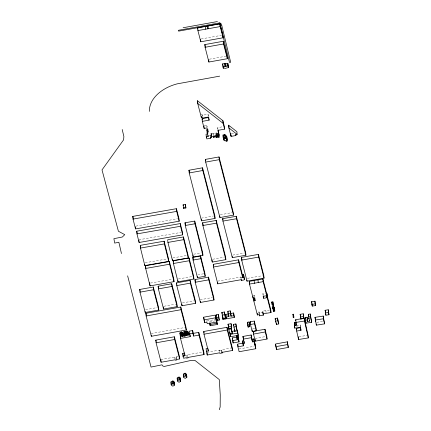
<?xml version="1.0" encoding="UTF-8"?>
<svg xmlns="http://www.w3.org/2000/svg" width="431" height="431" viewBox="0 0 431 431"><rect width="100%" height="100%" fill="white"/><g stroke="black" fill="none" stroke-linecap="round" stroke-linejoin="round"><path stroke-width="0.32" stroke-dasharray="2.15 1.62" d="M209.304 59.209L225.785 56.245M211.265 136.099L211.179 133.373L211.519 136.077M211.319 133.917L216.572 132.974L213.006 133.766L213.259 136.465M217.186 135.76L217.197 133.012L217.418 133.885L213.232 134.634L213.006 133.766M210.56 137.516L210.306 134.817L211.265 134.644L211.012 133.4M209.186 135.749L210.49 135.517L210.306 134.817M231.415 133.588L233.839 133.152M182.394 302.945L194.036 300.849M200.156 299.75L212.445 297.541M252.83 295.429L254.128 295.197L254.613 297.088M151.109 333.583L184.689 327.549M255.071 338.459L265.507 336.579M187.981 357.87L187.625 354.767L203.782 351.863M175.148 359.675L174.948 357.514L176.468 357.245L176.349 356.787L179.382 356.243M221.927 352.386L221.674 349.686L232.271 347.769M201.196 38.968L221.545 35.315M201.061 114.738L202.047 114.56L202.441 117.571M208.523 116.219L208.049 114.371L202.22 115.222M203.906 125.723L206.772 125.211L207.23 126.989M217.757 129.284L217.607 127.668L223.129 126.671M201.245 218.156L213.539 215.958M220.311 214.746L231.953 212.661M232.74 255.098L244.388 253.013M212.666 259.263L224.314 257.178M163.979 306.252L175.622 304.162M145.619 309.663L157.25 307.572M263.055 295.262L262.905 293.64L265.286 293.215M226.895 315.988L228.856 315.637M229.507 315.519L232.778 314.937M216.367 319.349L207.02 321.025L206.659 319.619M262.91 313.865L262.662 311.166L270.781 309.835M263.007 314.242L262.953 311.505L263.19 312.427L259.16 313.138L259.047 311.931L257.135 312.27M209.611 321.86L216.728 320.589M206.993 352.326L219.379 350.107L219.724 352.838M219.524 350.678L221.825 350.268L221.674 349.686M238.893 349.018L254.263 346.265M135.932 226.103L177.604 218.738M193.6 254.225L201.374 252.857M150.457 283.075L172.486 279.191M217.526 281.152L240.902 277.004L241.236 279.358M241.091 277.736L243.036 277.392M247.421 278.345L262.474 275.678M252.593 328.702L254.893 328.293M160.855 359.551L174.841 357.078L174.948 357.514M217.31 133.465L217.655 133.405M138.857 239.787L181.122 232.384M172.912 257.91L186.752 255.486M145.225 262.748L167.19 258.912M197.824 274.795L203.658 273.777M178.396 278.97L192.318 276.535M300.59 327.086L300.078 324.834L296.937 325.351L297.088 326.967M298.958 336.703L307.411 335.334M316.731 322.34L323.051 321.354M216.933 133.06L217.149 135.614M262.905 293.64L263.411 295.601M262.662 311.166L262.759 311.543M217.607 127.668L218.081 129.499M187.625 354.767L187.733 355.171L186.224 355.44L186.122 355.031L186.321 357.191M216.26 134.095L216.464 134.957M300.078 324.834L300.326 327.533M296.894 325.486L297.045 327.102M265.862 310.595L266.142 313.407M262.953 311.505L263.201 314.204M259.047 311.931L259.36 314.889M258.918 312.222L259.166 314.921M254.128 295.197L254.328 297.358M240.902 277.004L241.101 279.164M217.197 133.012L217.445 135.711M216.572 132.974L216.863 135.819M211.179 133.373L211.427 136.072M210.98 133.281L211.163 135.991M210.49 135.517L210.587 136.595M208.049 114.371L208.297 117.07M206.772 125.211L206.972 127.371M202.047 114.56L202.392 117.383M221.825 350.268L221.976 351.885M219.379 350.107L219.524 351.728M206.761 320.702L206.858 321.779M176.468 357.245L176.715 359.944M176.349 356.787L176.597 359.486M174.841 357.078L174.986 358.7"/><path stroke-width="0.65" d="M227.083 141.088L226.986 140.738L225.995 140.921L226.086 141.271L227.083 141.088L226.765 136.638L226.156 135.889L224.982 135.684M227.013 139.337L226.975 139.795C223.732 143.437 222.337 136.363 226.814 138.911L227.013 139.337L226.765 136.638M182.523 333.346C183.164 331.444 178.827 332.145 180.363 333.799M149.309 111.403C149.25 99.895 158.964 91.334 168.64 86.895A40.562 29.518 -5.3 0 1 177.206 83.846L219.691 76.147M182.83 335.884L182.593 335.173L181.553 334.871L180.627 335.21L180.271 335.986L181.376 336.735L182.701 336.169L182.518 332.694M174.291 382.098L174.469 385.179L173.117 386.074L172.545 386.063L171.242 384.953L170.994 382.254L171.075 381.839L173.003 380.988L174.291 382.098L174.469 385.179M180.46 378.181L180.632 381.263L179.28 382.157L178.714 382.146L177.41 381.036L177.157 378.337L177.243 377.922L179.172 377.071L180.46 378.181L180.632 381.263M186.618 374.302L186.795 377.384L185.443 378.278L184.872 378.267L183.568 377.157L183.315 374.458L183.401 374.049L185.33 373.192L186.618 374.302L186.795 377.384M171.242 384.953L171.075 381.839M177.41 381.036L177.243 377.922M183.568 377.157L183.401 374.049M188.234 334.973C188.379 332.452 183.827 334.962 186.655 335.717C190.723 335.997 186.639 328.083 185.535 332.527M294.529 325.324L294.427 322.938L296.269 322.393M294.68 325.637L294.723 328.093L300.326 327.533L300.967 330.351L296.663 331.046L298.559 339.504L308.31 337.931L308.057 335.232L304.259 318.32L295.671 319.716L296.523 325.093L294.68 325.637L294.427 322.938M182.739 336.11L182.421 332.554M185.545 331.822L185.896 335.361M226.728 137.096L226.609 138.545M185.648 331.671L186.009 335.463M243.628 274.606L244.42 279.45L243.93 279.978L241.338 280.436L241.15 279.703L217.774 283.851L213.507 267.026L213.259 264.327L238.596 259.828L242.405 274.822L242.653 277.521L243.876 277.305L243.628 274.606L242.405 274.822M186.003 334.262L185.815 331.509M187.711 332.662L187.954 331.698M180.594 335.232L180.406 332.484M180.659 335.183L180.476 332.436M185.847 331.482L186.095 334.181M186.127 334.16L186.02 331.374M177.491 380.621L179.42 379.77L180.708 380.88M183.649 376.748L185.578 375.891L186.865 377.001M171.328 384.538L173.257 383.687L174.544 384.797M180.869 335.054L180.659 332.333M186.057 331.353L186.273 334.073M186.311 334.052L186.138 331.32M180.988 335L180.821 332.269M186.257 331.272L186.429 334.003M181.068 334.968L180.901 332.242M181.198 334.925L180.993 332.215M276.551 324.419L278.76 323.907L278.507 321.208L277.375 318.051L275.161 318.563L275.414 321.262L276.551 324.419L276.4 322.797M275.414 321.262L277.623 320.75L277.375 318.051M220.198 24.982L222.854 35.078L223.107 37.777L200.792 41.78L197.899 30.563L197.651 27.864L219.912 23.894L220.446 27.681L223.107 37.777M186.725 333.912L186.558 331.197M233.645 312.976L233.898 315.675L230.752 316.246L231.07 315.891L230.817 313.192L230.219 310.886L227.859 311.311L228.107 314.01L228.694 316.316L229.157 316.537L226.049 317.097L226.49 318.8L234.335 317.399L233.645 312.976L230.504 313.547M197.899 30.563L220.166 26.593L219.912 23.894M230.892 135.695L231.064 136.395L235.902 135.523L235.676 134.677L237.152 134.418L236.905 131.719L228.597 125.173L228.845 127.872L230.854 135.7L230.693 133.535M215.408 315.648L216.524 315.438L216.362 314.813L218.258 314.479L218.986 317.388L219.239 320.088L217.364 320.422L216.874 318.525L215.759 318.724L216.615 322.049L207.268 323.724L206.912 322.318L204.58 322.738L203.599 317.216L215.274 315.115L215.656 318.347L216.777 318.137L216.674 317.06M293.279 317.502L292.897 314.312L293.479 314.204L293.608 314.695L293.856 317.394L293.279 317.502L293.15 317.011L293.726 316.904L293.479 314.204M293.608 314.695L293.026 314.802L292.897 314.312M224.896 134.591L225.365 138.006L223.393 138.351L223.21 137.629L222.956 134.93L224.896 134.591L225.144 137.29L223.21 137.629M225.144 137.29L224.934 134.585M184.425 331.66L183.18 331.886L183.434 334.585L183.886 336.315L185.125 336.088L184.425 331.66L185.125 336.088M183.434 334.585L184.673 334.359M183.116 27.74L217.434 21.55M204.838 44.582L223.296 41.268L227.105 56.008L227.352 58.708L208.895 62.026L205.091 47.281L204.838 44.582L205.339 46.505M205.091 47.281L223.549 43.967L223.296 41.268M224.934 63.734L227.875 63.459L228.478 67.548L225.052 68.421L224.449 68.023L223.263 68.238L222.595 63.917L224.804 63.524L225.187 66.433L227.73 65.975L228.123 66.158L228.478 67.548M210.737 138.216L210.56 137.516L211.513 137.344L211.163 135.991L211.567 136.616L216.825 135.673L213.259 136.465L213.485 137.333L217.671 136.584L217.149 135.614L219.12 135.264L217.854 130.367L224.61 129.149L224.357 126.45L222.865 120.658L197.441 100.741L197.694 103.44L201.315 117.437L202.295 117.259L202.489 118.116L208.297 117.07L209.089 120.147L202.333 121.359L204.154 128.422L207.02 127.91L208.087 132.053L207.079 132.236L208.178 136.492L206.298 136.832L206.837 138.917L210.737 138.216L210.64 137.133M197.694 103.44L223.118 123.358L224.61 129.149M202.333 121.359L202.085 118.66L208.841 117.447M207.925 133.793L206.05 134.133L206.298 136.832M176.532 282.887L190.114 280.441L195.329 300.617L195.577 303.316L181.995 305.762L176.785 285.586L176.532 282.887L176.872 284.185M176.785 285.586L190.367 283.14L190.114 280.441M200.404 302.449L213.986 300.008L213.738 297.309L208.534 277.133L194.952 279.574L195.205 282.273L200.404 302.449L200.302 301.371M145.877 313.272L180.767 307.007L186.003 327.312L186.257 330.011L151.362 336.282L146.125 315.971L145.877 313.272L146.368 315.18M146.125 315.971L181.015 309.706L180.767 307.007M266.778 297.067L266.627 296.361L267.209 296.269L267.365 296.975L266.778 297.067L266.477 292.999L262.888 278.959L249.242 281.395L249.49 284.094L253.083 298.128L254.382 297.896L255.098 300.698L253.794 300.93L257.382 314.969L259.295 314.63L259.408 315.837L263.438 315.126L263.287 313.504M262.888 278.959L263.142 281.658L266.73 295.698L263.152 296.339L263.664 298.3L267.215 297.665L267.01 295.504M226.049 317.097L225.796 314.398L228.285 313.951M228.107 314.01L230.472 313.585L230.219 310.886M203.847 319.915L215.522 317.814L215.274 315.115M193.33 333.362L192.609 330.561L189.214 331.17L190.19 336.67L180.508 338.41L184.985 355.753L183.003 356.114L183.547 358.242L186.37 357.73L186.472 358.139L187.981 357.87L187.878 357.466L204.035 354.562L203.782 351.863L198.756 332.387L193.33 333.362L193.578 336.061L199.009 335.086L198.756 332.387M189.468 333.869L192.856 333.26L192.609 330.561M182.841 335.248L186.068 334.666M188.002 334.321L189.942 333.971M253.239 331.385L264.99 329.268L266.811 336.342L267.064 339.041L255.319 341.158L253.493 334.084L253.239 331.385L253.573 332.673M236.614 335.533L237.783 335.323L238.391 339.423L237.233 339.628L236.614 335.533L236.861 336.466M253.493 334.084L265.243 331.967L264.99 329.268M236.867 338.233L238.031 338.023L237.783 335.323M255.793 348.738L254.656 342.521L255.793 348.738L239.14 351.718L237.88 346.804L243.316 345.829L242.513 340.932L243.499 340.754M236.867 337.101L232.261 337.926L233.117 342.936L239.033 341.869L238.181 336.864L239.033 341.869M242.766 343.631L244.242 343.367L244.043 341.207M206.298 351.362L208.308 351.001L203.982 334.192L203.734 331.493L227.018 327.318L232.271 347.769L232.519 350.468L221.927 352.386L222.078 352.967L219.778 353.377L219.627 352.806L207.246 355.025L206.05 348.663L208.06 348.302M222.849 66.616L225.187 66.433M205.442 159.378L219.023 156.949L233.246 212.429L233.5 215.128L219.918 217.558L205.695 162.078L205.442 159.378L205.776 160.666M205.695 162.078L219.277 159.648L219.023 156.949M188.967 170.24L202.548 167.81L214.832 215.726L215.08 218.425L201.492 220.855L189.214 172.939L188.967 170.24L189.462 172.179M189.214 172.939L202.802 170.509L202.548 167.81M222.703 218.641L236.307 216.292L245.681 252.781L245.907 255.227L232.32 257.657L222.929 221.087L222.703 218.641L223.032 219.923M202.629 222.805L216.238 220.456L225.607 256.946L225.855 259.645L212.273 262.075L202.877 225.505L202.629 222.805L203.287 225.37M222.929 221.087L236.533 218.738L245.907 255.227M202.877 225.505L216.486 223.156L225.855 259.645M139.741 289.465L153.307 287.03L158.543 307.341L158.791 310.04L145.22 312.475L139.989 292.164L139.741 289.465L140.231 291.367M158.134 286.189L171.716 283.749L176.915 303.93L177.168 306.63L163.581 309.065L158.387 288.889L158.134 286.189L158.468 287.493M139.989 292.164L153.56 289.729L153.307 287.03M158.387 288.889L171.969 286.448L171.716 283.749M195.205 282.273L208.787 279.832L208.534 277.133M263.142 281.658L249.49 284.094M253.794 300.93L253.547 298.23L254.845 297.999L255.098 300.698M221.857 312.464L224.47 311.996L225.564 317.986L222.951 318.455L221.857 312.464L222.137 313.563M222.105 315.163L224.723 314.695L224.47 311.996M272.942 308.601L274.111 308.391L272.877 301.84L271.713 302.045L272.942 308.601L272.791 306.98M222.482 315.875L222.946 319.436L225.435 318.994L225.181 316.295M266.961 294.966L270.781 309.835L271.029 312.534L262.91 313.865L263.438 315.126M209.859 324.559L216.976 323.288L217.299 324.468L210.183 325.739L209.708 322.943M155.833 340.107L174.383 336.789L179.382 356.243L179.635 358.942L176.597 359.486L176.715 359.944L175.201 360.214L175.088 359.777L161.102 362.25L156.087 342.807L155.833 340.107L156.167 341.406M231.221 327.506L232.298 333.416L229.949 333.836L228.802 329.343L231.145 328.923L231.043 327.846M156.087 342.807L174.63 339.488L174.383 336.789M203.982 334.192L227.272 330.017L227.018 327.318M244.242 343.367L242.912 336.449L251.128 334.979L252.453 341.88L253.994 341.627L254.926 345.22L254.656 342.521M232.514 340.625L238.429 339.563M243.159 339.149L251.375 337.678L251.128 334.979M183.003 356.114L182.749 353.415L184.732 353.054M243.068 343.13L237.632 344.105L237.88 346.804M287.315 341.858L275.56 343.96L275.808 346.659L276.546 349.541L288.296 347.44L287.315 341.858L288.296 347.44M275.808 346.659L287.569 344.558M216.507 136.794L216.718 137.656L219.061 137.241L218.813 134.542M132.791 216.394L176.451 208.685L178.93 218.506L179.177 221.205L135.523 228.92L133.039 219.093L132.791 216.394L133.411 218.851M133.039 219.093L176.699 211.384L176.451 208.685M185.018 222.789L194.731 221.076L202.672 252.625L202.92 255.33L193.207 257.043L185.265 225.488L185.018 222.789L185.502 224.718M185.265 225.488L194.984 223.775L194.731 221.076M145.414 265.749L169.383 261.515L173.779 278.959L174.032 281.658L150.058 285.893L145.662 268.448L145.414 265.749L145.888 267.64M145.662 268.448L169.636 264.214L169.383 261.515M241.425 257.415L258.438 254.392L263.783 275.441L264.031 278.14L247.017 281.163L241.678 260.114L241.425 257.415L242.077 259.968M241.678 260.114L258.686 257.091L258.438 254.392M213.507 267.026L238.844 262.527L238.596 259.828M271.966 304.744L273.125 304.539L272.877 301.84M222.73 318.574L225.214 318.132L225.435 318.994M273.443 311.371L272.947 307.68L273.443 311.371L274.8 311.128L274.305 307.448L274.8 311.128M228.08 324.209L231.038 323.686L231.474 325.405L231.722 328.104L228.764 328.627L228.08 324.209L228.764 328.627M247.356 322.28L249.075 321.973L249.802 326.569L248.159 327.151L247.356 322.28L247.631 323.363M250.233 321.779L254.263 321.063L256.046 328.088L256.294 330.787L252.264 331.504L250.481 324.478L250.233 321.779L250.556 323.056M228.333 326.908L231.291 326.386L231.038 323.686M247.609 324.979L249.323 324.672L249.075 321.973M250.481 324.478L254.511 323.762L254.263 321.063M218.641 134.881L218.738 135.959L217.563 136.164L217.461 135.086M183.121 204.844L185.449 204.439L185.912 207.979L183.579 208.388L183.121 204.844L183.331 205.689M183.369 207.543L185.696 207.139L185.449 204.439M136.713 231.199L180.298 223.565L182.448 232.153L182.696 234.852L139.105 242.486L136.966 233.898L136.713 231.199L137.327 233.656M136.966 233.898L180.546 226.264L180.298 223.565M183.493 236.942L167.681 239.722L167.928 242.421L172.508 260.728L188.32 257.953L188.072 255.254L183.493 236.942L183.746 239.641L188.32 257.953M164.136 241.198L140.231 245.374L140.484 248.073L144.827 265.561L168.731 261.385L168.478 258.686L164.136 241.198L164.389 243.898L168.731 261.385M167.928 242.421L183.746 239.641M140.484 248.073L164.389 243.898M173.176 260.798L189.08 258.013L193.643 276.303L193.891 279.002L177.987 281.788L173.424 263.497L173.176 260.798L173.499 262.102M173.424 263.497L189.333 260.712L189.08 258.013M197.43 277.607L205.204 276.249L204.951 273.55L200.604 256.009L192.829 257.361L193.077 260.06L197.43 277.607L197.328 276.53M216.777 318.137L216.61 317.512L218.506 317.178L218.258 314.479M225.117 135.307L223.139 135.652L223.393 138.351M193.077 260.06L200.851 258.708L200.604 256.009M231.684 331.407L235.515 330.739M230.014 334.44L237.68 333.104L237.433 330.405L238.235 335.34L230.569 336.676L229.798 332.22M273.195 310.379L274.552 310.148M234.782 331.299L237.158 330.889L235.886 323.956L233.505 324.36L234.782 331.299L234.583 329.139M233.758 327.059L236.134 326.655L235.886 323.956M252.205 339.181L253.74 338.928L254.678 342.521M181.332 334.898L181.171 332.182M249.549 323.87L249.732 326.579M300.154 314.312L303.262 313.811L303.957 318.482L300.843 318.988L300.154 314.312L300.596 316.289M300.402 317.011L303.51 316.51L303.262 313.811M295.919 322.415L304.512 321.02L304.259 318.32M296.663 331.046L296.415 328.347L300.719 327.652M325.136 310.277L328.255 309.776L328.988 314.732L325.874 315.223L325.136 310.277L325.62 312.523M325.389 312.976L328.503 312.475L328.255 309.776M311.618 301.711L314.937 301.188L315.551 305.568L312.233 306.096L311.618 301.711L311.861 302.837M311.866 304.41L315.19 303.887L314.937 301.188M315.013 317.351L323.202 316.068L324.565 323.853L316.349 325.141L315.013 317.351L315.25 318.466M315.26 320.05L323.449 318.768L323.202 316.068M266.374 293.662L266.961 293.57L267.457 298.494L271.029 312.534M309.361 320.125L309.458 321.203L307.653 321.483L307.405 318.784L309.21 318.504M307.405 318.784L307.077 317.211L305.126 317.507L305.999 323.175L311.672 322.302L310.25 314.01L308.321 314.307L309.458 321.203M308.574 317.006L310.503 316.71L310.25 314.01M305.38 320.206L307.325 319.91L307.077 317.211M186.855 333.89L186.693 331.18M181.467 334.876L181.214 332.177M181.602 334.871L181.306 332.172M187.124 333.874L186.828 331.175M181.737 334.871L181.489 332.172M186.919 331.175L187.216 333.88M181.871 334.882L181.575 332.177M187.14 331.202L187.474 333.917M187.388 333.901L187.097 331.197M182.087 334.925L181.753 332.204M219.788 409.45L219.39 409.337L220.16 406.966L220.252 394.904L219.277 379.576L194.844 360.338L191.272 360.364L164.254 366.452L162.907 366.059L162.002 364.825L151.033 367.072L127.63 275.845M182.211 334.962L181.957 332.263M187.539 331.331L187.889 334.09M187.609 331.369L187.986 334.154M228.845 127.872L237.152 134.418M187.738 331.455L188.04 334.203M187.819 331.531L188.207 335.038M277.623 320.75L278.76 323.907M275.161 318.563L275.619 319.824M226.738 138.039L226.835 138.389M293.726 316.904L293.856 317.394M220.166 26.593L220.446 27.681M267.215 297.665L267.457 298.494L266.961 293.57M225.796 314.398L226.092 315.535M230.472 313.585L231.07 315.891M232.261 337.926L232.562 339.078M122.205 129.521L123.875 136.498L123.611 139.816L102.012 169.911L118.412 231.248L124.764 234.653L122.318 237.028L113.897 238.672L114.678 243.095L118.87 242.244L121.456 253.552M223.549 43.967L227.352 58.708M197.651 27.864L197.969 29.109M218.237 130.114L219.12 135.264M265.243 331.967L267.064 339.041M207.144 130.755L206.832 129.537L207.079 132.236M202.085 118.66L202.414 119.947M238.031 338.023L238.391 339.423M208.787 279.832L213.986 300.008M216.076 318.24L216.615 322.049M194.952 279.574L195.458 281.524M203.599 317.216L204.035 318.908M203.734 331.493L204.068 332.786M190.367 283.14L195.577 303.316M199.009 335.086L204.035 354.562M181.015 309.706L186.257 330.011M171.969 286.448L177.168 306.63M180.255 335.711L180.756 337.64M182.749 353.415L183.024 354.476M153.56 289.729L158.791 310.04M222.595 63.917L223.01 65.539M228.597 125.173L229.06 126.983M275.705 344.536L276.002 345.689M219.277 159.648L233.5 215.128M249.242 281.395L249.732 283.307M253.547 298.23L254.031 300.148M251.375 337.678L252.453 341.88M202.802 170.509L215.08 218.425M242.912 336.449L243.375 338.254M237.788 344.719L238.106 345.948M231.145 328.923L232.298 333.416M224.723 314.695L225.564 317.986M227.272 330.017L232.519 350.468M215.522 317.814L215.656 318.347M192.856 333.26L193.578 336.061M174.63 339.488L179.635 358.942M273.125 304.539L274.111 308.391M271.713 302.045L272.203 303.974M258.686 257.091L264.031 278.14M243.876 277.305L244.42 279.45M254.511 323.762L256.294 330.787M238.844 262.527L242.653 277.521M233.898 315.675L234.335 317.399M227.859 311.311L228.15 312.464M229.044 328.567L228.549 326.644L228.802 329.343M218.738 135.959L219.061 137.241M231.291 326.386L231.722 328.104M213.259 264.327L213.587 265.62M176.699 211.384L179.177 221.205M169.636 264.214L174.032 281.658M249.323 324.672L249.802 326.569M242.513 340.932L242.928 342.58M194.984 223.775L202.92 255.33M218.506 317.178L219.239 320.088M185.696 207.139L185.912 207.979M180.546 226.264L182.696 234.852M225.187 137.284L225.365 138.006M189.333 260.712L193.891 279.002M140.393 246.026L140.716 247.319M237.68 333.104L238.235 335.34M200.851 258.708L205.204 276.249M192.829 257.361L193.309 259.311M233.505 324.36L233.796 325.572M236.134 326.655L237.158 330.889M303.51 316.51L303.957 318.482M304.512 321.02L308.31 337.931M295.671 319.716L295.908 320.788M296.415 328.347L296.706 329.65M323.449 318.768L324.565 323.853M328.503 312.475L328.988 314.732M315.19 303.887L315.551 305.568M308.451 314.905L308.828 316.704M310.503 316.71L311.672 322.302M307.325 319.91L307.653 321.483M305.126 317.507L305.374 318.698M325.771 314.145L325.874 315.223M316.246 324.058L316.349 325.141M315.465 320.098L315.616 321.72M311.979 303.397L312.233 306.096M305.897 322.092L305.999 323.175M300.746 317.906L300.843 318.988M300.822 328.729L300.967 330.351M298.306 336.805L298.559 339.504M296.42 324.01L296.523 325.093M295.65 322.399L295.919 325.19M294.804 322.587L295.052 325.286M294.583 322.744L294.836 325.443M294.346 323.153L294.782 328.093M276.346 347.381L276.546 349.541M266.525 295.278L266.627 296.361M263.46 296.14L263.664 298.3M257.997 279.838L258.277 282.655M259.311 314.759L259.408 315.837M257.232 313.348L257.382 314.969M254.112 280.533L254.392 283.35M252.932 296.512L253.083 298.128M255.168 339.536L255.319 341.158M235.8 134.445L235.902 135.523M253.74 338.928L253.994 341.627M227.875 63.459L228.123 66.158M227.476 63.276L227.73 65.975M252.119 329.882L252.264 331.504M246.92 280.085L247.017 281.163M225.801 63.578L226.054 66.277M224.804 63.524L225.057 66.223M230.962 135.318L231.064 136.395M230.655 133.54L230.854 135.7M247.954 324.99L248.159 327.151M223.161 67.155L223.263 68.238M236.307 216.292L236.533 218.738M236.22 216.222L236.447 218.668M241.236 279.358L241.338 280.436M226.566 136.212L226.814 138.911M226.889 139.655L226.986 140.738M226.156 135.889L226.41 138.588M225.602 135.7L225.855 138.399M224.535 137.462L224.637 138.54M222.865 120.658L223.118 123.358M243.116 343.669L243.316 345.829M223.813 138.055L224.023 140.258M223.624 137.898L223.813 139.908M232.207 256.434L232.32 257.657M237.034 337.473L237.233 339.628M207.995 26.005L208.254 28.732M218.097 134.973L218.199 136.056M217.806 135.027L217.903 136.104M207.5 26.097L207.753 28.796M216.615 136.579L216.718 137.656M208.696 59.866L208.895 62.026M205.334 26.48L205.587 29.179M232.864 340.237L233.117 342.936M213.334 135.717L213.485 137.333M219.767 215.942L219.918 217.558M228.495 314.156L228.694 316.316M230.466 335.593L230.569 336.676M211.362 135.727L211.513 137.344M208.943 118.525L209.089 120.147M200.593 39.625L200.792 41.78M226.34 317.184L226.49 318.8M207.839 129.354L208.087 132.053M216.238 220.456L216.486 223.156M216.146 220.386L216.394 223.086M208.076 135.415L208.178 136.492M206.589 136.218L206.686 137.295M222.8 316.839L222.951 318.455M222.698 316.737L222.946 319.436M203.955 126.267L204.154 128.422M217.677 282.774L217.774 283.851M201.212 116.354L201.315 117.437M221.976 351.885L222.078 352.967M197.56 100.719L197.807 103.418M212.068 259.915L212.273 262.075M217.213 318.8L217.364 320.422M217.299 324.468L216.728 320.589L216.976 323.288M216.362 314.813L216.61 317.512M201.342 219.234L201.492 220.855M209.935 323.04L210.183 325.739M208.162 349.385L208.308 351.001M204.375 320.578L204.58 322.738M207.042 352.865L207.246 355.025M193.056 255.421L193.207 257.043M183.482 207.306L183.579 208.388M190.039 335.049L190.19 336.67M187.463 331.299L187.749 334.014M187.345 331.256L187.674 333.982M187.264 331.229L187.555 333.939M187.006 331.186L187.302 333.89M186.742 331.18L187.032 333.874M186.607 331.191L186.812 333.896M186.429 331.223L186.634 333.933M186.343 331.245L186.553 333.955M185.723 331.59L186.073 335.507M185.502 331.918L185.809 335.253M181.844 304.141L181.995 305.762M183.633 333.616L183.886 336.315M184.883 354.675L184.985 355.753M177.884 280.71L177.987 281.788M182.313 332.452L182.679 336.202M182.216 332.387L182.604 336.288M182.146 332.344L182.432 335.065M182.038 332.29L182.361 335.027M181.877 332.236L182.168 334.946M181.666 332.188L181.957 334.892M185.33 373.192L185.578 375.891M181.397 332.166L181.693 334.865M183.299 355.543L183.396 356.62M181.079 332.199L181.284 334.909M184.78 373.181L185.028 375.88M180.74 332.301L180.95 335.011M180.584 332.371L180.761 335.113M180.314 332.565L180.508 335.318M180.233 332.646L180.438 335.404M180.163 332.732L180.492 336.401M180.093 332.861L180.395 336.299M180.023 333.088L180.508 338.41M172.357 259.106L172.508 260.728M179.921 377.718L180.169 380.417M179.172 377.071L179.42 379.77M178.623 377.06L178.87 379.759M173.736 381.618L173.984 384.317M173.003 380.988L173.257 383.687M172.454 380.977L172.707 383.676M163.381 306.91L163.581 309.065M160.855 359.551L161.102 362.25M149.961 284.81L150.058 285.893M149.6 282.688L149.746 284.309M144.73 264.478L144.827 265.561M151.259 335.199L151.362 336.282M138.906 240.326L139.105 242.486M145.123 311.397L145.22 312.475M135.323 226.76L135.523 228.92M219.568 22.891L178.773 30.224A0.593 0.431 -5.3 0 0 178.305 30.746A0.593 0.431 -5.3 0 0 178.994 31.064L219.783 23.732A0.593 0.431 -5.3 0 0 220.257 23.209A0.593 0.431 -5.3 0 0 219.568 22.891M221.814 25.693L221.329 24.05A0.593 0.431 -5.3 0 0 220.629 23.748A0.593 0.431 -5.3 0 0 220.176 24.276L229.432 62.172A0.593 0.431 -5.3 0 0 230.122 62.495A0.593 0.431 -5.3 0 0 230.601 61.972L221.82 25.709"/></g></svg>
